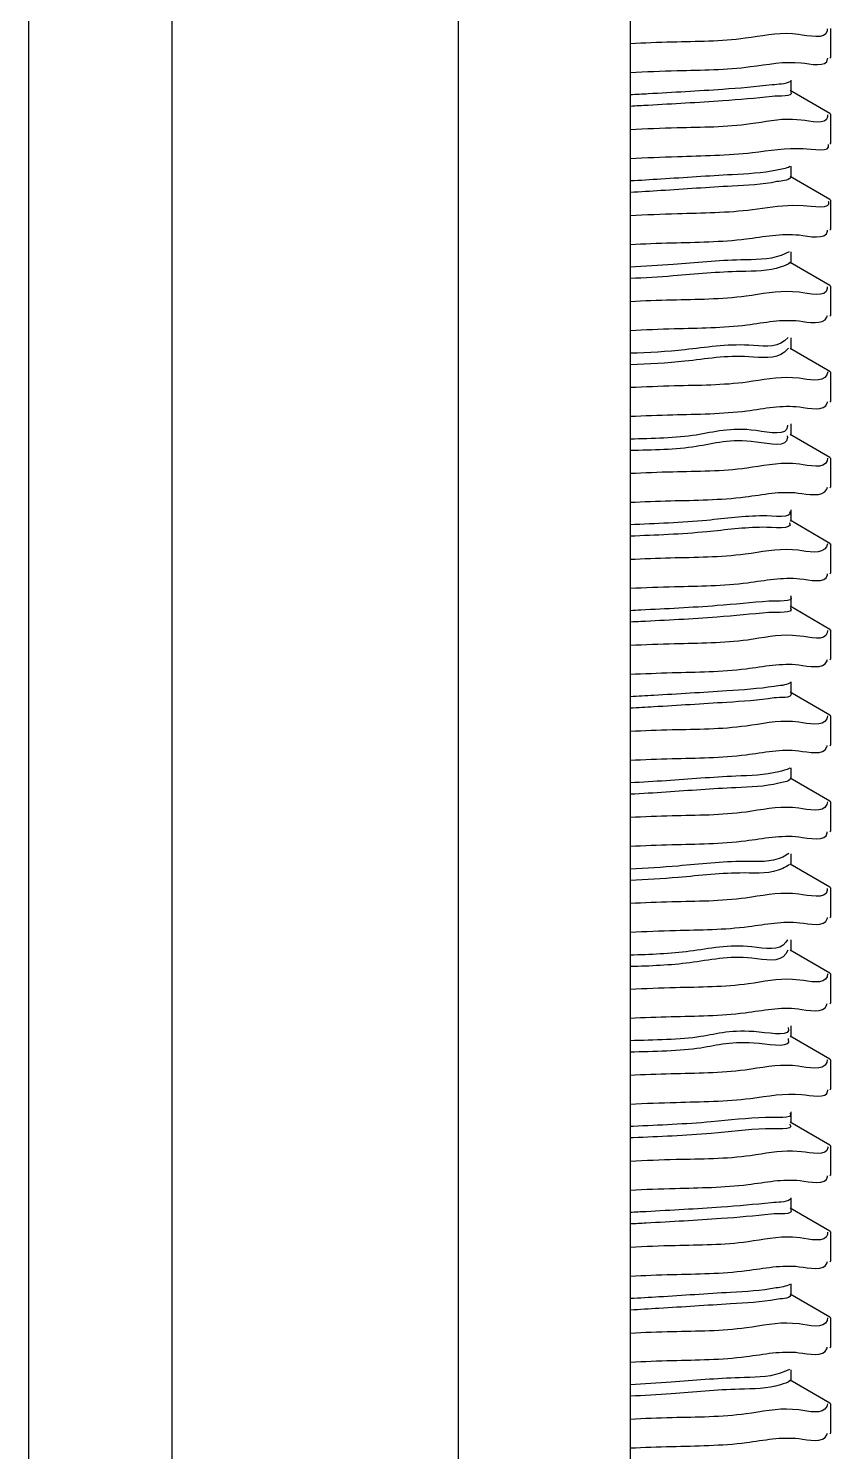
# Model space of a CAD drawing. Extents: x -452079 to 117456, y 3902 to 836955.
# Drawn here: x -256841.9 to -256748.7, y 690403.7 to 690568.7 of the extents above; entities that cross this region are included whole.
import ezdxf

# ---------------------------------------------------------------- set-up
doc = ezdxf.new("R2010")
doc.units = 0
doc.header["$LTSCALE"] = 1000
doc.header["$MEASUREMENT"] = 0
doc.layers.add('总说明', color=2, linetype='Continuous')

msp = doc.modelspace()

# ---------------------------------------------------------------- linework, layer by layer
at = {"layer": '总说明', "color": 2, "linetype": 'Continuous'}
for p, q in [((-256841.8672117435, 691652.50817859), (-256841.8672117435, 689525.591775396)), ((-256825.2506773447, 691652.50817859), (-256825.2506773447, 689525.591775396)), ((-256792.0176085432, 691652.50817859), (-256792.0176085432, 689525.591775396)), ((-256772.0777672653, 691652.50817859), (-256772.0777672653, 689525.591775396))]:
    msp.add_line(p, q, dxfattribs=at)
at = {"layer": '总说明', "color": 133, "linetype": 'Continuous'}
for p, q in [((-256752.5735627965, 690568.0383306249), (-256753.2603764062, 690568.1040528446)), ((-256749.2287929033, 690568.7011529506), (-256749.2332353362, 690568.4707596517)), ((-256748.8146191047, 690565.4094972835), (-256748.8146191047, 690568.7328041579)), ((-256748.9090266761, 690565.3002928888), (-256748.8146191047, 690565.40951888)), ((-256748.9089856663, 690558.872064192), (-256753.5261316181, 690561.5449218109)), ((-256753.4195282099, 690561.4215290277), (-256753.4195282099, 690562.7508517738)), ((-256752.246172936, 690558.0998112141), (-256753.2537489341, 690558.1782295938)), ((-256749.1798510638, 690558.7250539215), (-256749.1813005556, 690558.4928217382)), ((-256748.9089856663, 690558.872064192), (-256748.8146191047, 690558.7629051228)), ((-256748.8146191047, 690555.4395766427), (-256748.8146191047, 690558.7628835171)), ((-256748.9090266761, 690555.330372248), (-256748.8146191047, 690555.4395952133)), ((-256748.9089856663, 690548.9021435512), (-256753.5261316181, 690551.57500117)), ((-256753.4195282099, 690551.4516083869), (-256753.4195282099, 690552.780931133)), ((-256751.9984645111, 690548.1546118233), (-256753.2553105571, 690548.1908359026)), ((-256748.9089856663, 690548.9021435512), (-256748.8146191047, 690548.7929814562)), ((-256748.8146191047, 690545.4696560019), (-256748.8146191047, 690548.7929628772)), ((-256748.9090266761, 690545.3604516072), (-256748.8146244896, 690545.4704809069)), ((-256753.6235982304, 690542.8291593083), (-256754.5656920218, 690542.4054076049)), ((-256748.9089856663, 690538.9322229113), (-256753.5261316181, 690541.6050805385)), ((-256753.4195282099, 690541.4816877461), (-256753.4195282099, 690542.8110104922)), ((-256749.2141295777, 690538.7848106847), (-256749.2140450657, 690538.5618400528)), ((-256748.9089856663, 690538.9322229113), (-256748.8146244896, 690538.8238671498)), ((-256748.8146191047, 690535.4997353611), (-256748.8146191047, 690538.8230422364)), ((-256752.4941957829, 690538.1360574506), (-256753.258979454, 690538.2060361226)), ((-256748.9090266761, 690535.3905309673), (-256748.8146191047, 690535.4996930539)), ((-256753.7688878899, 690532.9043356098), (-256754.1635436726, 690532.5146133072)), ((-256753.6993555346, 690531.6766673318), (-256754.1635436726, 690531.1852905519)), ((-256748.9089856663, 690528.9623022705), (-256753.5261316181, 690531.6351598977)), ((-256753.4195282099, 690531.5117671053), (-256753.4195282099, 690532.8410898607)), ((-256749.1694098984, 690528.9155186164), (-256749.2829756339, 690528.5687281165)), ((-256748.9089856663, 690528.9623022705), (-256748.8146191047, 690528.8530792958)), ((-256748.8146191047, 690525.5298147212), (-256748.8146191047, 690528.853121604)), ((-256752.4917865166, 690528.1663653209), (-256753.2582872094, 690528.237925754)), ((-256748.9090266761, 690525.4206103265), (-256748.8146191382, 690525.5297564651)), ((-256753.8494969879, 690522.7262264473), (-256753.8472442192, 690522.6238190086)), ((-256753.4195282099, 690521.5418464645), (-256753.4195282099, 690522.8711692198)), ((-256753.8582013969, 690521.4837390735), (-256753.8472442192, 690521.2944962532)), ((-256748.9089856663, 690518.9923816297), (-256753.5261316181, 690521.6652392569)), ((-256749.1951878586, 690518.8954424328), (-256749.2413413127, 690518.6005309486)), ((-256748.9089856663, 690518.9923816297), (-256748.8146191382, 690518.883142708)), ((-256748.8146191047, 690515.5598940804), (-256748.8146191047, 690518.8832009631)), ((-256752.4392097083, 690518.2014495815), (-256753.2572191966, 690518.2784900098)), ((-256748.9090266761, 690515.4506896856), (-256748.8146223289, 690515.5605329891)), ((-256753.4195282099, 690511.5719258237), (-256753.4195282099, 690512.901248579)), ((-256748.9089856663, 690509.0224609888), (-256753.5261316181, 690511.6953186161)), ((-256749.1746583947, 690508.9868834262), (-256749.298830367, 690508.6379398304)), ((-256748.9089856663, 690509.0224609888), (-256748.8146223289, 690508.9139192227)), ((-256748.8146191047, 690505.5899734396), (-256748.8146191047, 690508.9132803233)), ((-256752.6002545686, 690508.2163052076), (-256753.2609637988, 690508.2815855882)), ((-256748.9090266761, 690505.4807690448), (-256748.8146191047, 690505.5900103917)), ((-256753.4195282099, 690501.6020051829), (-256753.4195282099, 690502.9313279382)), ((-256748.9089856663, 690499.052540348), (-256753.5261316181, 690501.7253979753)), ((-256749.1946525064, 690498.9293711839), (-256749.2151003138, 690498.6661862462)), ((-256748.9089856663, 690499.052540348), (-256748.8146191047, 690498.943396642)), ((-256748.8146191047, 690495.6200527988), (-256748.8146191047, 690498.9433596825)), ((-256752.3860584323, 690498.2667031308), (-256753.2563900326, 690498.3445436518)), ((-256748.9090266761, 690495.510848404), (-256748.8146191047, 690495.6200196297)), ((-256753.4195282099, 690491.6320845421), (-256753.4195282099, 690492.9614072983)), ((-256748.9089856663, 690489.0826197072), (-256753.5261316181, 690491.7554773345)), ((-256749.1866853454, 690489.0172556137), (-256749.269825741, 690488.690649652)), ((-256748.9089856663, 690489.0826197072), (-256748.8146191047, 690488.9734058726)), ((-256748.8146191047, 690485.650132158), (-256748.8146191047, 690488.9734390416)), ((-256752.5182778922, 690488.2841739283), (-256753.2588481841, 690488.3564760947)), ((-256748.9090266761, 690485.5409277632), (-256748.814624091, 690485.6493384532)), ((-256753.4195282099, 690481.6621639106), (-256753.4195282099, 690482.9914866575)), ((-256748.9089856663, 690479.1126990664), (-256753.5261316181, 690481.7855566946)), ((-256749.2122812861, 690479.0414973173), (-256749.2830757995, 690478.7278214173)), ((-256748.9089856663, 690479.1126990664), (-256748.814624091, 690479.0027246951)), ((-256748.8146191047, 690475.6802115171), (-256748.8146191047, 690479.0035184008)), ((-256752.519491331, 690478.3141385635), (-256753.2587608484, 690478.386588649)), ((-256748.9090266761, 690475.5710071224), (-256748.8146236905, 690475.680972295)), ((-256753.671796582, 690473.0709940289), (-256754.3859621373, 690472.6492794753)), ((-256753.4195282099, 690471.6922432698), (-256753.4195282099, 690473.0215660167)), ((-256748.9089856663, 690469.1427784256), (-256753.5261316181, 690471.8156360538)), ((-256749.2206197971, 690468.9982685848), (-256749.2225034473, 690468.771934867)), ((-256748.9089856663, 690469.1427784256), (-256748.8146236905, 690469.0343585286)), ((-256748.8146191047, 690465.7102908773), (-256748.8146191047, 690469.03359776)), ((-256752.5306694054, 690468.3431620478), (-256753.2596303237, 690468.4113316165)), ((-256748.9090266761, 690465.6010864825), (-256748.8146191047, 690465.7102738369)), ((-256753.8505135899, 690463.066261151), (-256754.0198510972, 690462.7584851776)), ((-256753.4195282099, 690461.7223226206), (-256753.4195282099, 690463.0516453759)), ((-256753.808438496, 690461.8486570102), (-256754.0198510972, 690461.4291624316)), ((-256748.9089856663, 690459.1728577857), (-256753.5261316181, 690461.845715413)), ((-256749.1835115173, 690459.086431469), (-256749.244230728, 690458.7751616082)), ((-256748.9089856663, 690459.1728577857), (-256748.8146191047, 690459.0636600704)), ((-256748.8146191047, 690455.7403702365), (-256748.8146191047, 690459.0636771192)), ((-256752.3928578192, 690458.3863668108), (-256753.2557961245, 690458.4645009424)), ((-256748.9090266761, 690455.6311658408), (-256748.8146215298, 690455.7398170094)), ((-256753.4195282099, 690451.7524019798), (-256753.4195282099, 690453.0817247351)), ((-256753.7645272439, 690451.6004765473), (-256753.7399462045, 690451.5383681591)), ((-256748.9089856663, 690449.2029371533), (-256753.5261316181, 690451.8757947722)), ((-256749.2275861775, 690449.1236089516), (-256749.2856967927, 690448.8230709388)), ((-256748.9089856663, 690449.2029371533), (-256748.8146215298, 690449.0932032523)), ((-256752.6014748526, 690448.3966672068), (-256753.26036255, 690448.4637373547)), ((-256748.8146191047, 690445.770449604), (-256748.8146191047, 690449.0937564868)), ((-256748.9090266761, 690445.6612452009), (-256748.8146199354, 690445.7701240798)), ((-256753.4195282099, 690441.782481339), (-256753.4195282099, 690443.1118040943)), ((-256748.9089856663, 690439.2330165125), (-256753.5261316181, 690441.9058741314)), ((-256748.9089856663, 690439.2330165125), (-256748.8146199354, 690439.1235103226)), ((-256752.2021362626, 690438.4650944324), (-256753.2535306283, 690438.5438267636)), ((-256748.8146191047, 690435.8005289632), (-256748.8146191047, 690439.1238358385)), ((-256748.9090266761, 690435.6913245694), (-256748.8146191047, 690435.8005447482)), ((-256753.4195282099, 690431.8125607074), (-256753.4195282099, 690433.1418834535)), ((-256748.9089856663, 690429.2630958717), (-256753.5261316181, 690431.9359534906)), ((-256752.366027634, 690428.4791880614), (-256753.2560550098, 690428.5568779643)), ((-256749.1926936166, 690429.1322219839), (-256749.2064780624, 690428.8792722655)), ((-256748.9089856663, 690429.2630958717), (-256748.8146191047, 690429.1539200546)), ((-256748.8146191047, 690425.8306083233), (-256748.8146191047, 690429.1539151977)), ((-256748.9090266761, 690425.7214039286), (-256748.8146191047, 690425.8306003792)), ((-256753.4195282099, 690421.8426400666), (-256753.4195282099, 690423.1719628127)), ((-256748.9089856663, 690419.2931752309), (-256753.5261316181, 690421.9660328581)), ((-256752.4682278273, 690418.4994766536), (-256753.2578109794, 690418.5751861074)), ((-256749.1924728186, 690419.2064472485), (-256749.2498284386, 690418.900437452)), ((-256748.9089856663, 690419.2931752309), (-256748.8146191047, 690419.1839710345)), ((-256748.8146191047, 690415.8606876825), (-256748.8146191047, 690419.1839945569)), ((-256748.9090266761, 690415.7514832878), (-256748.8146235583, 690415.8599370756)), ((-256753.6092426733, 690413.206846418), (-256754.6369740305, 690412.7839456444)), ((-256753.4195282099, 690411.8727194258), (-256753.4195282099, 690413.2020421802)), ((-256748.9089856663, 690409.32325459), (-256753.5261316181, 690411.9961122173)), ((-256752.5041109354, 690408.5261493978), (-256753.2585289137, 690408.5994485217)), ((-256749.2047819135, 690409.2557442711), (-256749.2815962297, 690408.9363449329)), ((-256748.9089856663, 690409.32325459), (-256748.8146235583, 690409.2133233185)), ((-256748.8146191047, 690405.8907670417), (-256748.8146191047, 690409.2140739245)), ((-256748.9090266761, 690405.781562647), (-256748.814620267, 690405.8911510102))]:
    msp.add_line(p, q, dxfattribs=at)
for points, start_tangent, end_tangent in [([(-256753.2603764062, 690568.1040528446), (-256758.7281381779, 690567.5893937732), (-256767.2018486981, 690567.1434601276), (-256772.0792473325, 690566.9609610272)], (-0.9973668855156878, 0.07252100162530256), (-0.9988884950133978, -0.04713570334543965)), ([(-256749.2332353362, 690568.4707596517), (-256752.5735627965, 690568.0383306249)], (-0.1317922162723627, -0.9912773636727608), (-0.9931081054754677, 0.1172019233584819)), ([(-256772.0792688367, 690563.6379811299), (-256766.6309194968, 690563.8472709387), (-256758.1140923252, 690564.3036238478), (-256752.246172936, 690564.7464249796)], (0.9988268860356737, 0.04842366913276459), (0.9938622662376849, -0.1106245711806078)), ([(-256752.246172936, 690564.7464249796), (-256749.1755658233, 690565.1958483952), (-256749.1742648159, 690565.2912710422)], (0.9938622662083557, -0.1106245714441045), (-0.03399450678273869, 0.9994220197236993)), ([(-256755.623325297, 690562.1869961667), (-256761.3416004305, 690561.6664280287), (-256769.9775239223, 690561.1458599168), (-256772.0771817316, 690561.0319277245)], (-0.9925678776357305, -0.1216922688000419), (-0.9986123200277763, -0.05266340559384938)), ([(-256753.5031923943, 690562.589801402), (-256755.623325297, 690562.1869961667)], (-0.8545442055247621, -0.5193786680294573), (-0.9925678772972736, -0.1216922715606229)), ([(-256753.4462116075, 690561.4006936477), (-256753.4326534786, 690561.3782415233), (-256755.623325297, 690560.8576734198)], (0.6154416976256123, -0.7881824134194473), (-0.9925678774341608, -0.1216922704441205)), ([(-256755.623325297, 690560.8576734198), (-256761.3416004305, 690560.3371052734), (-256769.9775239223, 690559.8165371699), (-256772.0771817316, 690559.7026049691)], (-0.9925678776357305, -0.1216922688000419), (-0.9986123200277763, -0.05266340559384938)), ([(-256753.2537489341, 690558.1782295938), (-256758.1140923252, 690557.6570100897), (-256766.6309194968, 690557.2006571722), (-256772.0792688367, 690556.9913673728)], (-0.9990846005796767, 0.04277804208408651), (-0.9988268860262506, -0.04842366932713434)), ([(-256749.1813005556, 690558.4928217382), (-256752.246172936, 690558.0998112141)], (-0.1379456403261691, -0.9904398014594341), (-0.9938622664504986, 0.110624569268668)), ([(-256772.0788148021, 690553.6593356143), (-256766.6091452905, 690553.87839056), (-256757.8979113114, 690554.3471724038), (-256751.9984645111, 690554.8012255897)], (0.9988813366550032, 0.04728715768910429), (0.9985234659083563, -0.0543220768230005)), ([(-256751.9984645111, 690554.8012255897), (-256749.0777783834, 690555.2571873061), (-256749.0799649873, 690555.2627993833)], (0.9985234658391153, -0.05432207809575441), (-0.3676241218391251, 0.9299744647257859)), ([(-256755.0526894772, 690552.2962018765), (-256760.2653254301, 690551.7756337646), (-256768.5104134766, 690551.2550656275), (-256772.0762131543, 690551.0467643674)], (-0.9796629393278883, -0.2006502561858375), (-0.9986342412367367, -0.05224607381925622)), ([(-256753.5537616585, 690552.7097541793), (-256755.0526894772, 690552.2962018765)], (-0.8835348418244415, -0.4683654377537472), (-0.979662941133366, -0.2006502473707002)), ([(-256753.4399402601, 690551.4661167461), (-256755.0526894772, 690550.9668791221)], (-0.579340298922848, -0.8150857734275487), (-0.9796629404666756, -0.2006502506257768)), ([(-256755.0526894772, 690550.9668791221), (-256760.2653254301, 690550.4463110102), (-256768.5104134766, 690549.9257428722), (-256772.0762131543, 690549.7174416204)], (-0.9796629393278883, -0.2006502561858375), (-0.9986342412367367, -0.05224607381925622)), ([(-256753.2553105571, 690548.1908359026), (-256757.8979113114, 690547.7005586383), (-256766.6091452905, 690547.2317767936), (-256772.0788148021, 690547.0127218562)], (-0.9999995678083706, 0.0009297220403502533), (-0.9988813366633998, -0.04728715751173687)), ([(-256749.0984738463, 690548.6586993198), (-256749.0777783834, 690548.6105735573), (-256751.9984645111, 690548.1546118233)], (0.4276301290103418, -0.9039538001262004), (-0.9985234657565079, 0.05432207961420545)), ([(-256772.0792466004, 690543.6978739222), (-256767.2576961734, 690543.8776753928), (-256758.6449370937, 690544.3312718478), (-256752.4941957829, 690544.7826712086)], (0.9988968349499945, 0.04695863208062399), (0.9933507290732104, -0.1151274469868993)), ([(-256752.4941957829, 690544.7826712086), (-256749.2106114564, 690545.2458589358), (-256749.2088566844, 690545.3508391698)], (0.9933507289277543, -0.1151274482419343), (-0.03204322656492552, 0.999486483966296)), ([(-256754.5656920218, 690542.4054076049), (-256759.2597293587, 690541.8848394669), (-256767.0934833692, 690541.364271355), (-256772.0753403858, 690541.0569263875)], (-0.943035819979804, -0.3326912115385958), (-0.9988875235939143, -0.04715628493018982)), ([(-256753.5258940359, 690541.5806827146), (-256754.5656920218, 690541.0760848495)], (-0.6812882982721554, -0.7320152010972387), (-0.9430358165138608, -0.332691221363047)), ([(-256754.5656920218, 690541.0760848495), (-256759.2597293587, 690540.5555167125), (-256767.0934833692, 690540.034948608), (-256772.0753403858, 690539.7276036415)], (-0.943035819979804, -0.3326912115385958), (-0.9988875235939143, -0.04715628493018982)), ([(-256753.258979454, 690538.2060361226), (-256758.6449370937, 690537.6846580907), (-256767.2576961734, 690537.2310616263), (-256772.0792466004, 690537.0512601641)], (-0.9978111809256447, 0.06612750728532293), (-0.9988968349560621, -0.04695863195155759)), ([(-256749.2140450657, 690538.5618400528), (-256752.4941957829, 690538.1360574506)], (-0.1134239430700291, -0.9935466819120514), (-0.9933507294750009, 0.115127443520143)), ([(-256772.0791978811, 690533.7268246814), (-256766.9353173592, 690533.9230133129), (-256758.5058117353, 690534.3697968648), (-256752.4917865166, 690534.812979078)], (0.9988624607281825, 0.04768421696998103), (0.9923858673832198, -0.1231677320488395)), ([(-256752.4917865166, 690534.812979078), (-256749.2609243312, 690535.2621209455), (-256749.1908953761, 690535.4637325184)], (0.9923858674278992, -0.1231677316888478), (0.2513626578865824, 0.9678929766354301)), ([(-256754.1635436726, 690532.5146133072), (-256758.3273122714, 690531.9940451953), (-256765.7302562756, 690531.4734770573), (-256772.0751949915, 690531.0629797356)], (-0.7802930292341657, -0.6254140936440188), (-0.9994142177234578, -0.03422311225194104)), ([(-256754.1635436726, 690531.1852905519), (-256758.3273122714, 690530.6647224483), (-256765.7302562756, 690530.1441543103), (-256772.0751949915, 690529.7336569811)], (-0.7802930292341657, -0.6254140936440188), (-0.9994142177234578, -0.03422311225194104)), ([(-256753.2582872094, 690528.237925754), (-256758.5058117353, 690527.7231831077), (-256766.9353173592, 690527.2763995557), (-256772.0791978811, 690527.0802109233)], (-0.9980630913899526, 0.06220985135114213), (-0.9988624606721558, -0.04768421814359689)), ([(-256749.2829756339, 690528.5687281165), (-256752.4917865166, 690528.1663653209)], (-0.4469685848530052, -0.8945496543817465), (-0.9923858674083388, 0.1231677318464506)), ([(-256772.0792650462, 690523.7583045169), (-256767.1436975741, 690523.943219036), (-256758.5472867054, 690524.3973530364), (-256752.4392097083, 690524.8480633387)], (0.998880052912662, 0.04731426733235518), (0.9924317664302679, -0.1227973492388917)), ([(-256752.4392097083, 690524.8480633387), (-256749.2265468476, 690525.3015514585), (-256749.2013687448, 690525.4509318398)], (0.9924317661530699, -0.1227973514791684), (0.1031658878783725, 0.9946641642173841)), ([(-256753.8472442192, 690522.6238190086), (-256757.4703923085, 690522.103250905), (-256764.4241214314, 690521.5826827931), (-256772.0764691488, 690521.1071217387)], (-0.02673132754922827, -0.9996426542157233), (-0.9997499608172917, -0.02236103409557949)), ([(-256753.8472442192, 690521.2944962532), (-256757.4703923085, 690520.7739281507), (-256764.4241214314, 690520.2533600387), (-256772.0764691488, 690519.7777989834)], (-0.02673132754922827, -0.9996426542157233), (-0.9997499608172917, -0.02236103409557949)), ([(-256749.2413413127, 690518.6005309486), (-256752.4392097083, 690518.2014495815)], (-0.2914398637125608, -0.9565891520601748), (-0.9924317665167952, 0.1227973485395892)), ([(-256753.2572191966, 690518.2784900098), (-256758.5472867054, 690517.7507392793), (-256767.1436975741, 690517.2966052695), (-256772.0792650462, 690517.1116907598)], (-0.9979652760604827, 0.06375976613448728), (-0.9988800529176782, -0.0473142672264554)), ([(-256752.6002545686, 690514.8629189656), (-256749.2826792275, 690515.3165462689), (-256749.1990616706, 690515.5345689823)], (0.9922497228760384, -0.1242597579766886), (0.2778190514806744, 0.9606334236504466)), ([(-256772.0791726236, 690513.7867506073), (-256767.3923904312, 690513.9615659538), (-256758.738151002, 690514.4158800534), (-256752.6002545686, 690514.8629189656)], (0.9989196449694102, 0.04647088221873475), (0.9922497231092752, -0.1242597561142261)), ([(-256756.6910999076, 690512.212456599), (-256763.1783261106, 690511.6918884955), (-256772.0775637471, 690511.1836748488)], (-0.9999912319552727, -0.004187602246662642), (-0.9992177135763728, -0.03954694520700609)), ([(-256753.6106767778, 690512.7227505372), (-256756.6910999076, 690512.212456599)], (0.546020116559468, -0.8377720646526625), (-0.9999912319427051, -0.004187605247741566)), ([(-256756.6910999076, 690510.883133853), (-256763.1783261106, 690510.3625657485), (-256772.0775637471, 690509.8543520934)], (-0.9999912319552727, -0.004187602246662642), (-0.9992177135763728, -0.03954694520700609)), ([(-256753.6274642975, 690511.4174755701), (-256753.6175800518, 690511.40370199), (-256756.6910999076, 690510.883133853)], (0.5962828721149745, -0.8027743994562339), (-0.9999912319558719, -0.004187602103543674)), ([(-256749.298830367, 690508.6379398304), (-256752.6002545686, 690508.2163052076)], (-0.4637094943115494, -0.885987305149079), (-0.992249723187078, 0.1242597554929474)), ([(-256753.2609637988, 690508.2815855882), (-256758.738151002, 690507.7692662954), (-256767.3923904312, 690507.3149521957), (-256772.0791726236, 690507.1401368502)], (-0.9974019041174836, 0.07203777941343031), (-0.9989196449572832, -0.04647088247940991)), ([(-256752.3860584323, 690504.9133168879), (-256749.2051247128, 690505.3677347751), (-256749.1944092077, 690505.489932431)], (0.992962551920443, -0.1184287569961008), (0.03209258494488953, 0.9994849003319435)), ([(-256772.0792667077, 690503.8183657323), (-256766.9331917402, 690504.0133523244), (-256758.4596898214, 690504.4628463323), (-256752.3860584323, 690504.9133168879)], (0.9988547891595194, 0.04784464623228207), (0.9929625519287069, -0.1184287569268136)), ([(-256755.9913724952, 690502.3216623432), (-256761.9959674676, 690501.8010941978), (-256770.8484110118, 690501.2805260943), (-256772.0776331716, 690501.2183671874)], (-0.9965759909526523, -0.08268188590458772), (-0.998732398942963, -0.0503348318923842)), ([(-256753.477221913, 690502.8450578806), (-256755.9913724952, 690502.3216623432)], (0.604651608217861, -0.7964900706722932), (-0.9965759913186935, -0.08268188149264304)), ([(-256755.9913724952, 690500.9923395888), (-256761.9959674676, 690500.4717714424), (-256770.8484110118, 690499.9512033389), (-256772.0776331716, 690499.8890444405)], (-0.9965759909526523, -0.08268188590458772), (-0.998732398942963, -0.0503348318923842)), ([(-256753.4920673904, 690501.5330708913), (-256753.4751221494, 690501.5129076923), (-256755.9913724952, 690500.9923395888)], (0.6888654124874966, -0.7248892629073983), (-0.9965759909515892, -0.08268188591740165)), ([(-256749.2151003138, 690498.6661862462), (-256752.3860584323, 690498.2667031308)], (-0.2107408268343793, -0.9775419704059577), (-0.9929625518604773, 0.1184287574988826)), ([(-256753.2563900326, 690498.3445436518), (-256758.4596898214, 690497.8162325668), (-256766.9331917402, 690497.3667385672), (-256772.0792667077, 690497.1717519743)], (-0.9982866394335963, 0.05851312270232222), (-0.9988547891952281, -0.04784464548679136)), ([(-256752.5182778922, 690494.9307876854), (-256749.251457128, 690495.3849767271), (-256749.2017110766, 690495.5678170669)], (0.9921617736693261, -0.1249600530943267), (0.1910563933153941, 0.9815790618046585)), ([(-256772.0792284564, 690493.8478478288), (-256767.2270981868, 690494.0295164009), (-256758.6416224924, 690494.4818692488), (-256752.5182778922, 690494.9307876854)], (0.998892405220201, 0.04705276605473981), (0.9921617733116028, -0.1249600559345894)), ([(-256755.3729497486, 690492.4308680372), (-256760.8799851288, 690491.9102999336), (-256769.3539083091, 690491.3897317966), (-256772.0767803745, 690491.2365916522)], (-0.9884078151425417, -0.1518222347521838), (-0.9985907864443853, -0.0530701538379561)), ([(-256753.52547251, 690492.8368638783), (-256755.3729497486, 690492.4308680372)], (-0.8837368948347277, -0.4679840816821374), (-0.9884078158923134, -0.1518222298709468)), ([(-256755.3729497486, 690491.1015452818), (-256760.8799851288, 690490.5809771792), (-256769.3539083091, 690490.0604090412), (-256772.0767803745, 690489.9072688968)], (-0.9884078151425417, -0.1518222347521838), (-0.9985907864443853, -0.0530701538379561)), ([(-256753.4219769214, 690491.6314132736), (-256753.4202246753, 690491.6221133937), (-256755.3729497486, 690491.1015452818)], (0.2643842739391667, -0.9644174177676696), (-0.9884078150518947, -0.151822235342323)), ([(-256753.2588481841, 690488.3564760947), (-256758.6416224924, 690487.8352554907), (-256767.2270981868, 690487.3829026438), (-256772.0792284564, 690487.2012340707)], (-0.9976354004329774, 0.06872850793472264), (-0.9988924051851826, -0.04705276679815181)), ([(-256749.269825741, 690488.690649652), (-256752.5182778922, 690488.2841739283)], (-0.3817217138203261, -0.9242773031931883), (-0.9921617734136701, 0.1249600551241925)), ([(-256752.519491331, 690484.9607523299), (-256749.2704757129, 690485.4099837897), (-256749.2247908128, 690485.594600632)], (0.9921604912239055, -0.1249702350735521), (0.1675741109308268, 0.9858594815417373)), ([(-256772.0792392244, 690483.8781446341), (-256767.2244965353, 690484.0597185913), (-256758.6404360396, 690484.5120204223), (-256752.519491331, 690484.9607523299)], (0.9988913793735609, 0.04707453890571014), (0.9921604912042409, -0.1249702352296722)), ([(-256754.8373691005, 690482.5400737395), (-256759.8331535303, 690482.019505636), (-256767.9074888409, 690481.498937524), (-256772.0758143564, 690481.2495602398)], (-0.9692804899836777, -0.2459579877479118), (-0.9987117730931923, -0.05074243081536485)), ([(-256753.5780163829, 690482.9588935246), (-256754.8373691005, 690482.5400737395)], (-0.8680372607950976, -0.4964990572713546), (-0.9692804879108147, -0.2459579959167281)), ([(-256754.8373691005, 690481.2107509925), (-256759.8331535303, 690480.6901828806), (-256767.9074888409, 690480.1696147771), (-256772.0758143564, 690479.9202374845)], (-0.9692804899836777, -0.2459579877479118), (-0.9987117730931923, -0.05074243081536485)), ([(-256753.4703609136, 690481.7088434409), (-256754.8373691005, 690481.2107509925)], (-0.676376851568177, -0.7365557376483605), (-0.9692804885269237, -0.2459579934887422)), ([(-256753.2587608484, 690478.386588649), (-256758.6404360396, 690477.8654066651), (-256767.2244965353, 690477.4131048248), (-256772.0792392244, 690477.231530876)], (-0.9975880796753736, 0.06941198232006149), (-0.9988913793851516, -0.04707453865976186)), ([(-256749.2830757995, 690478.7278214173), (-256752.519491331, 690478.3141385635)], (-0.3512246440521714, -0.9362912204065708), (-0.9921604914461758, 0.1249702333089086)), ([(-256752.5306694054, 690474.9897758059), (-256749.2188952671, 690475.4540818251), (-256749.2160090407, 690475.5637184466)], (0.99323095106031, -0.1161562648152569), (-0.02373636322431468, 0.9997182528397107)), ([(-256772.0792463695, 690473.9083923568), (-256767.2479675238, 690474.0886899923), (-256758.6890086954, 690474.5391627142), (-256752.5306694054, 690474.9897758059)], (0.998894752838198, 0.04700290153081634), (0.9932309514097765, -0.1161562618270345)), ([(-256754.3859621373, 690472.6492794753), (-256758.8580753219, 690472.1287113373), (-256766.512748686, 690471.6081432254), (-256772.0751176582, 690471.2574866648)], (-0.9047118835463624, -0.4260239521083214), (-0.9990749700386291, -0.04300237484503188)), ([(-256754.3859621373, 690471.31995672), (-256758.8580753219, 690470.7993885829), (-256766.512748686, 690470.2788204794), (-256772.0751176582, 690469.9281639095)], (-0.9047118835463624, -0.4260239521083214), (-0.9990749700386291, -0.04300237484503188)), ([(-256753.5830711008, 690471.828522578), (-256754.3859621373, 690471.31995672)], (-0.6401664635383434, -0.7682362260143757), (-0.9047118862718605, -0.4260239463204062)), ([(-256753.2596303237, 690468.4113316165), (-256758.6890086954, 690467.8925489477), (-256767.2479675238, 690467.4420762352), (-256772.0792463695, 690467.2617785904)], (-0.9976048232820439, 0.06917092282456606), (-0.9988947528063759, -0.04700290220708916)), ([(-256749.2225034473, 690468.771934867), (-256752.5306694054, 690468.3431620478)], (-0.1215437676047368, -0.9925860731223494), (-0.9932309517559545, 0.1161562588669283)), ([(-256752.3928578192, 690465.0329805688), (-256749.2249906429, 690465.4824599448), (-256749.1927407061, 690465.6397509306)], (0.9924964242359603, -0.1222736597916035), (0.1350314547716497, 0.9908413123312189)), ([(-256772.079271694, 690463.9388182602), (-256766.8049917177, 690464.1397644115), (-256758.3457901918, 690464.590131445), (-256752.3928578192, 690465.0329805688)], (0.9988425814189061, 0.04809883100882939), (0.992496424023097, -0.1222736615194172)), ([(-256754.0198510972, 690462.7584851776), (-256757.9571746805, 690462.2379170741), (-256765.1731553537, 690461.7173489277), (-256772.0756937874, 690461.268579106)], (-0.5644319545055848, -0.8254795992227825), (-0.999657226291479, -0.02618071662936023)), ([(-256754.0198510972, 690461.4291624316), (-256757.9571746805, 690460.9085943197), (-256765.1731553537, 690460.3880261817), (-256772.0756937874, 690459.9392563599)], (-0.5644319545055848, -0.8254795992227825), (-0.999657226291479, -0.02618071662936023)), ([(-256753.2557961245, 690458.4645009424), (-256758.3457901918, 690457.9435176878), (-256766.8049917177, 690457.493150646), (-256772.079271694, 690457.2922045115)], (-0.998371405244125, 0.05704855117241043), (-0.9988425814433498, -0.04809883050122303)), ([(-256749.244230728, 690458.7751616082), (-256752.3928578192, 690458.3863668108)], (-0.3340988949897227, -0.9425380248916466), (-0.9924964241130143, 0.1222736607895573)), ([(-256772.0792428118, 690453.968506842), (-256767.3108665564, 690454.1458820264), (-256758.7457408694, 690454.5958987923), (-256752.6014748526, 690455.0432809732)], (0.9989017074603558, 0.04685486989402376), (0.9921288539558399, -0.1252211529585623)), ([(-256752.6014748526, 690455.0432809732), (-256749.2765548707, 690455.4986228339), (-256749.2375578613, 690455.6781964899)], (0.9921288543884672, -0.1252211495308509), (0.1417095581104289, 0.9899082791552695)), ([(-256753.7399462045, 690452.8676909135), (-256757.1326913566, 690452.3471227755), (-256763.89203933, 690451.8265546645), (-256772.0768830993, 690451.3427332268)], (0.3284386119995389, -0.9445253189554087), (-0.9995865287057143, -0.02875363681450381)), ([(-256753.7438745846, 690452.8787006905), (-256753.7399462045, 690452.8676909135)], (0.3434960505955975, -0.9391541211245504), (0.3284376953130256, -0.9445256377131689)), ([(-256753.7399462045, 690451.5383681591), (-256757.1326913566, 690451.0178000211), (-256763.89203933, 690450.4972319092), (-256772.0768830993, 690450.0134104799)], (0.3284386119995389, -0.9445253189554087), (-0.9995865287057143, -0.02875363681450381)), ([(-256753.26036255, 690448.4637373547), (-256758.7457408694, 690447.9492850342), (-256767.3108665564, 690447.4992682684), (-256772.0792428118, 690447.3218930756)], (-0.9970521634076751, 0.07672668013197906), (-0.9989017074525197, -0.04685487006107947)), ([(-256749.2856967927, 690448.8230709388), (-256752.6014748526, 690448.3966672068)], (-0.3152102966384098, -0.9490218484803844), (-0.9921288544378032, 0.125221149139962)), ([(-256772.0792761122, 690443.9993190878), (-256766.7605826699, 690444.2020379148), (-256758.1058783748, 690444.6650854266), (-256752.2021362626, 690445.1117081988)], (0.9988469937464454, 0.04800711492777814), (0.9941448271363434, -0.108055831300536)), ([(-256752.2021362626, 690445.1117081988), (-256749.1713022546, 690445.5580681899), (-256749.1725890071, 690445.6454094864)], (0.99414482686376, -0.1080558338083823), (-0.05997525453176947, 0.9981998641774349)), ([(-256753.5446483859, 690442.9739854961), (-256756.3866751933, 690442.4563285123)], (0.614374128010211, -0.7890148482960843), (-0.9991654014193471, -0.04084728395518097)), ([(-256756.3866751933, 690442.4563285123), (-256762.6725856003, 690441.9357603659), (-256771.7341713303, 690441.4151922633), (-256772.0778077406, 690441.3996282528)], (-0.9991654015280501, -0.04084728129619514), (-0.9989671535675076, -0.04543815679835281)), ([(-256756.3866751933, 690441.1270057579), (-256762.6725856003, 690440.6064376199), (-256771.7341713303, 690440.085869508), (-256772.0778077406, 690440.0703054975)], (-0.9991654015280501, -0.04084728129619514), (-0.9989671535675076, -0.04543815679835281)), ([(-256753.5578911019, 690441.6606075392), (-256753.546943364, 690441.6475738605), (-256756.3866751933, 690441.1270057579)], (0.6609776832663696, -0.7504055584974186), (-0.9991654016136557, -0.04084727920219792)), ([(-256753.2535306283, 690438.5438267636), (-256758.1058783748, 690438.0184716695), (-256766.7605826699, 690437.5554241576), (-256772.0792761122, 690437.3527053214)], (-0.9992257605542634, 0.03934309907409318), (-0.998846993735956, -0.04800711514602242)), ([(-256749.1799828292, 690439.0762379487), (-256749.1713022546, 690438.9114544318), (-256752.2021362626, 690438.4650944324)], (0.1283152539345897, -0.9917334297116852), (-0.9941448274296232, 0.1080558286022785)), ([(-256772.0792643831, 690434.0288585724), (-256766.8641549566, 690434.2271879531), (-256758.4109156405, 690434.6763811634), (-256752.3660169666, 690435.1258028495)], (0.9988477010287838, 0.04799239678858908), (0.9931833060203415, -0.1165629471251686)), ([(-256752.3660169666, 690435.1258028495), (-256749.1980299831, 690435.5803216632), (-256749.1906820529, 690435.6945244764)], (0.9931833059694966, -0.1165629475583976), (0.01136035055509292, 0.9999354691355166)), ([(-256753.4925110539, 690432.9696437392), (-256755.7209808373, 690432.5655342062)], (-0.8241598131958937, -0.56635730975499), (-0.9938239833346408, -0.1109679690220006)), ([(-256755.7209808373, 690432.5655342062), (-256761.5178259567, 690432.0449661027), (-256770.2135218785, 690431.5243979563), (-256772.0773221099, 690431.4249100807)], (-0.9938239826303896, -0.1109679753292409), (-0.9986343501742351, -0.05224399154049437)), ([(-256755.7209808373, 690431.2362114602), (-256761.5178259567, 690430.7156433483), (-256770.2135218785, 690430.1950752103), (-256772.0773221099, 690430.0955873347)], (-0.9938239826303896, -0.1109679753292409), (-0.9986343501742351, -0.05224399154049437)), ([(-256753.4573941019, 690431.7798339111), (-256753.4413223875, 690431.7567795628), (-256755.7209808373, 690431.2362114602)], (0.6538997621953414, -0.7565811926031972), (-0.9938239826541901, -0.1109679751160853)), ([(-256753.2560550098, 690428.5568779643), (-256758.4109259409, 690428.0297668037), (-256766.8641638638, 690427.5805737573), (-256772.0792642807, 690427.3822431901)], (-0.9984274381800757, 0.05605934970342717), (-0.9988477116167416, -0.04799217642489856)), ([(-256749.2064780624, 690428.8792722655), (-256752.366027634, 690428.4791880614)], (-0.1859588325912885, -0.9825575365245973), (-0.9931851033588245, 0.1165476317482314)), ([(-256772.0792557088, 690424.0589346822), (-256767.1897922729, 690424.2418338369), (-256758.5981569656, 690424.6950581876), (-256752.4711608135, 690425.1458113567)], (0.9988861492064095, 0.04718538887824018), (0.9922858483423065, -0.1239709449007678)), ([(-256752.4711608135, 690425.1458113567), (-256749.2335178808, 690425.6004183443), (-256749.2014388976, 690425.7601387297)], (0.9922858480160157, -0.1239709475124578), (0.1313192179481897, 0.9913401348666743)), ([(-256753.5457503975, 690423.0862008968), (-256755.1372633849, 690422.6747399085)], (-0.8862473401742811, -0.4632123185257623), (-0.98252640597165, -0.1861232429559309)), ([(-256755.1372633849, 690422.6747399085), (-256760.4306313352, 690422.154171805), (-256768.7388185759, 690421.6336037015), (-256772.0763673236, 690421.4404910199)], (-0.9825264059454414, -0.1861232430942841), (-0.9986150465817005, -0.05261167874748199)), ([(-256755.1372633849, 690421.3454171616), (-256760.4306313352, 690420.8248490497), (-256768.7388185759, 690420.3042809461), (-256772.0763673236, 690420.1111682729)], (-0.9825264059454414, -0.1861232430942841), (-0.9986150465817005, -0.05261167874748199)), ([(-256753.4302164626, 690421.8484740687), (-256755.1372633849, 690421.3454171616)], (-0.4791054878380109, -0.8777573306577973), (-0.9825264064963637, -0.186123240186019)), ([(-256753.2578109794, 690418.5751861074), (-256758.5945514751, 690418.0486631059), (-256767.1888310065, 690417.5952655078), (-256772.0792560385, 690417.4123290657)], (-0.9978139655399755, 0.06608547626664091), (-0.9988860545855165, -0.04718739190271965)), ([(-256749.2498284386, 690418.900437452), (-256752.4682278273, 690418.4994766536)], (-0.3210067414892965, -0.9470769091887016), (-0.9922883673637928, 0.1239507805320266)), ([(-256772.0792345398, 690414.0885966021), (-256767.2098932297, 690414.2709636969), (-256758.6225476761, 690414.7236592035), (-256752.5041109354, 690415.172763155)], (0.9988899346059676, 0.04710518594471211), (0.9921680546731532, -0.1249101728687101)), ([(-256752.5041109354, 690415.172763155), (-256749.2673273788, 690415.6213716046), (-256749.2185347539, 690415.8080236354)], (0.9921680545294566, -0.1249101740100997), (0.1797042490413322, 0.9837206833631642)), ([(-256754.6369740305, 690412.7839456444), (-256759.4137046461, 690412.2633775064), (-256767.3137277582, 690411.7428093945), (-256772.0754561045, 690411.4514568133)], (-0.9522701709219841, -0.3052564848978892), (-0.998830823505667, -0.04834238321588145)), ([(-256754.6369740305, 690411.4546228984), (-256759.4137046461, 690410.934054752), (-256767.3137277582, 690410.4134866485), (-256772.0754561045, 690410.1221340579)], (-0.9522701709219841, -0.3052564848978892), (-0.998830823505667, -0.04834238321588145)), ([(-256753.5086260338, 690411.9571287624), (-256754.6369740305, 690411.4546228984)], (-0.6877483675041278, -0.725949160062471), (-0.9522701680201491, -0.3052564939503779)), ([(-256753.2585289137, 690408.5994485217), (-256758.6225476761, 690408.0770454454), (-256767.2098932297, 690407.6243499398), (-256772.0792345398, 690407.4419828356)], (-0.997698287524525, 0.06780949100701453), (-0.9988899345808631, -0.04710518647706889)), ([(-256749.2815962297, 690408.9363449329), (-256752.5041109354, 690408.5261493978)], (-0.366580239655284, -0.9303864400851264), (-0.9921680545882554, 0.1249101735430577)), ([(-256772.0792285235, 690404.1187787178), (-256767.2757010845, 690404.297937032), (-256758.6052977511, 690404.7547839481), (-256752.512705305, 690405.202028975)], (0.9989044169443578, 0.04679707051785214), (0.992181629573199, -0.1248022994077895)), ([(-256752.512705305, 690405.202028975), (-256749.2574555961, 690405.6540795296), (-256749.196581255, 690405.8479408828)], (0.9921816292340696, -0.1248023021038773), (0.2249222189208364, 0.9743767215177749))]:
    msp.add_spline(points, degree=3, dxfattribs=dict(at, start_tangent=start_tangent, end_tangent=end_tangent))

doc.saveas('drawing.dxf')
